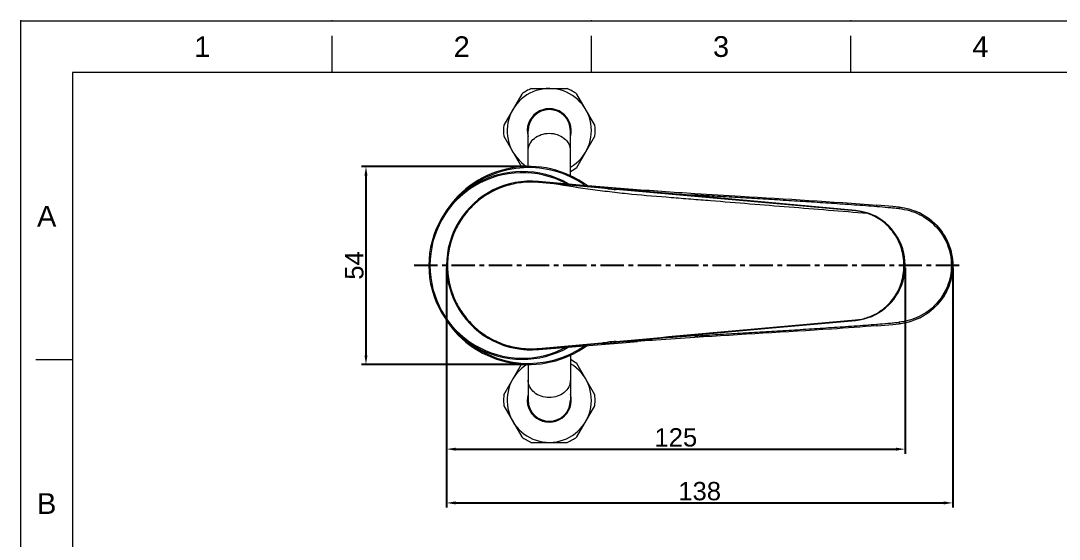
# Model space of a CAD drawing. Header units: millimetres. Extents: x 1991 to 2585, y -545 to -125.
# Drawn here: x 1990.6 to 2273.7, y -266.8 to -125.4 of the extents above; entities that cross this region are included whole.
import ezdxf

# ---------------------------------------------------------------- set-up
doc = ezdxf.new("R2010")
doc.units = ezdxf.units.MM
doc.header["$LTSCALE"] = 0.1
doc.linetypes.add('CENTERX2', pattern=[101.6, 63.5, -12.7, 12.7, -12.7])
doc.layers.get('0').update_dxf_attribs({"lineweight": 13})
doc.layers.add('CENTER', color=1, linetype='CENTERX2')
doc.layers.add('DIM', color=3, linetype='Continuous', lineweight=9)
doc.styles.get("Standard").update_dxf_attribs({"font": 'arial.ttf'})
doc.dimstyles.new('ISO-25', dxfattribs={"dimtxt": 2.5, "dimasz": 2.5, "dimexe": 1.25, "dimexo": 0.625, "dimtad": 1, "dimtxsty": 'Standard', "dimcen": 2.5, "dimadec": 0, "dimazin": 0, "dimtfac": 1, "dimtmove": 0, "dimatfit": 3, "dimfxl": 0, "dimarcsym": 0})

# ---------------------------------------------------------------- blocks, each defined once
blk = doc.blocks.new('*D4')
at = {"layer": 'Defpoints', "color": 0}
for p in [(2106.68, -192.13), (2231.68, -192.13), (2231.68, -242.22)]:
    blk.add_point(p, dxfattribs=at)
at = {"layer": 'DIM', "color": 3, "linetype": 'ByBlock', "lineweight": -2}
for p, q in [((2106.68, -192.76), (2106.68, -243.47)), ((2231.68, -192.76), (2231.68, -243.47)), ((2109.18, -242.22), (2229.18, -242.22))]:
    blk.add_line(p, q, dxfattribs=at)
at = {"layer": 'DIM', "color": 3}
for points in [[(2109.18, -241.81), (2109.18, -242.64), (2106.68, -242.22)], [(2229.18, -241.81), (2229.18, -242.64), (2231.68, -242.22)]]:
    blk.add_solid(points, dxfattribs=at)
at = {"layer": 'DIM', "color": 3, "insert": (2169.18, -239.04), "char_height": 5, "attachment_point": 5}
blk.add_mtext('125', dxfattribs=at)
blk = doc.blocks.new('*D5')
at = {"layer": 'Defpoints', "color": 0}
for p in [(2106.68, -192.13), (2244.68, -192.13), (2244.68, -256.88)]:
    blk.add_point(p, dxfattribs=at)
at = {"layer": 'DIM', "color": 3, "linetype": 'ByBlock', "lineweight": -2}
for p, q in [((2106.68, -192.75), (2106.68, -258.13)), ((2244.68, -192.75), (2244.68, -258.13)), ((2109.18, -256.88), (2242.18, -256.88))]:
    blk.add_line(p, q, dxfattribs=at)
at = {"layer": 'DIM', "color": 3}
for points in [[(2109.18, -256.47), (2109.18, -257.3), (2106.68, -256.88)], [(2242.18, -256.47), (2242.18, -257.3), (2244.68, -256.88)]]:
    blk.add_solid(points, dxfattribs=at)
at = {"layer": 'DIM', "color": 3, "insert": (2175.68, -253.7), "char_height": 5, "attachment_point": 5}
blk.add_mtext('138', dxfattribs=at)
blk = doc.blocks.new('*D15')
at = {"layer": 'Defpoints', "color": 0}
for p in [(2129.08, -165.13), (2084.71, -219.13), (2129.08, -219.13)]:
    blk.add_point(p, dxfattribs=at)
at = {"layer": 'DIM', "color": 3, "linetype": 'ByBlock', "lineweight": -2}
for p, q in [((2128.45, -165.13), (2083.46, -165.13)), ((2084.71, -167.63), (2084.71, -216.63)), ((2128.45, -219.13), (2083.46, -219.13))]:
    blk.add_line(p, q, dxfattribs=at)
at = {"layer": 'DIM', "color": 3}
for points in [[(2084.3, -167.63), (2085.13, -167.63), (2084.71, -165.13)], [(2084.3, -216.63), (2085.13, -216.63), (2084.71, -219.13)]]:
    blk.add_solid(points, dxfattribs=at)
at = {"layer": 'DIM', "color": 3, "insert": (2081.55, -192.13), "char_height": 5, "attachment_point": 5, "rotation": 90}
blk.add_mtext('54', dxfattribs=at)

msp = doc.modelspace()

# ---------------------------------------------------------------- linework, layer by layer
for p, q in [((2075.451, -139.541), (2075.451, -129.541)), ((2146.158, -139.541), (2146.158, -129.541)), ((2216.865, -139.541), (2216.865, -129.541)), ((2570.4, -139.541), (2004.744, -139.541)), ((2004.744, -139.541), (2004.744, -531.258)), ((2004.744, -217.884), (1994.744, -217.884))]:
    msp.add_line(p, q)
at = {"color": 7, "linetype": 'Continuous'}
for p, q in [((2129.778, -143.879), (2139.576, -143.879)), ((2127.167, -145.386), (2122.268, -153.872)), ((2147.085, -153.872), (2142.187, -145.387)), ((2128.927, -165.172), (2128.927, -155.379)), ((2140.427, -167.648), (2140.427, -155.379)), ((2122.268, -156.887), (2127.095, -165.247)), ((2142.186, -165.372), (2147.086, -156.886)), ((2129.837, -169.405), (2129.851, -169.13)), ((2131.775, -169.225), (2131.739, -169.495)), ((2135.908, -169.87), (2131.739, -169.495)), ((2149.038, -170.806), (2131.775, -169.225)), ((2131.813, -169.229), (2156.292, -171.204)), ((2149.007, -171.05), (2135.908, -169.871)), ((2145.042, -170.44), (2145.053, -170.297)), ((2149.038, -170.806), (2149.007, -171.05)), ((2150.665, -170.967), (2150.632, -171.207)), ((2152.942, -171.19), (2152.912, -171.426)), ((2152.942, -171.19), (2152.942, -171.19)), ((2155.637, -171.151), (2155.614, -171.435)), ((2174.377, -172.905), (2174.377, -173.157)), ((2218.139, -177.154), (2218.119, -177.265)), ((2222.557, -178.241), (2222.305, -178.138)), ((2232.772, -176.735), (2230.023, -176.225)), ((2101.858, -192.129), (2102.158, -192.13)), ((2106.949, -192.129), (2106.677, -192.129)), ((2231.677, -191.975), (2231.352, -191.972)), ((2231.352, -191.972), (2231.352, -192.286)), ((2231.677, -192.284), (2231.352, -192.286)), ((2231.677, -191.975), (2231.677, -192.284)), ((2244.294, -192.129), (2244.677, -192.129)), ((2244.676, -192.01), (2244.674, -191.828)), ((2244.676, -191.98), (2244.677, -192.129)), ((2244.676, -192.235), (2244.677, -192.129)), ((2220.566, -206.684), (2221.65, -206.36)), ((2222.355, -206.1), (2222.588, -206.004)), ((2218.12, -206.998), (2218.138, -207.104)), ((2174.377, -211.101), (2174.377, -211.353)), ((2129.851, -215.128), (2129.837, -214.853)), ((2131.739, -214.763), (2148.994, -213.211)), ((2131.739, -214.763), (2131.775, -215.033)), ((2149.024, -213.453), (2131.775, -215.033)), ((2131.813, -215.03), (2155.637, -213.107)), ((2145.053, -213.961), (2145.042, -213.818)), ((2148.994, -213.211), (2149.024, -213.453)), ((2150.591, -213.057), (2150.624, -213.295)), ((2152.912, -212.834), (2152.942, -213.068)), ((2152.942, -213.068), (2152.942, -213.068)), ((2155.614, -212.823), (2155.637, -213.107)), ((2155.637, -213.111), (2158.733, -212.863)), ((2140.427, -216.61), (2140.427, -228.879)), ((2122.268, -227.372), (2127.095, -219.011)), ((2128.927, -219.086), (2128.927, -228.879)), ((2147.085, -227.372), (2142.186, -218.886)), ((2122.268, -227.372), (2122.177, -228.879)), ((2122.177, -228.879), (2122.268, -230.386)), ((2147.177, -228.879), (2147.085, -227.372)), ((2147.085, -230.386), (2147.177, -228.879)), ((2122.268, -230.386), (2127.167, -238.872)), ((2142.186, -238.872), (2147.085, -230.386)), ((2129.778, -240.379), (2139.576, -240.379))]:
    msp.add_line(p, q, dxfattribs=at)
for points in [[(2151.36, -171.037), (2150.14, -170.913), (2149.452, -170.845), (2149.038, -170.806)], [(2152.942, -171.189), (2152.264, -171.126), (2151.36, -171.037)], [(2218.139, -177.154), (2194.445, -174.992), (2172.567, -172.992), (2152.942, -171.19)], [(2221.612, -177.885), (2220.544, -177.569), (2219.238, -177.294), (2218.139, -177.154)], [(2222.305, -178.138), (2221.856, -177.969), (2221.612, -177.885)], [(2230.023, -176.225), (2228.383, -176.073), (2226.148, -175.878), (2224.009, -175.7)], [(2244.676, -191.978), (2244.448, -189.457), (2243.656, -186.554), (2242.314, -183.835), (2240.477, -181.416), (2238.223, -179.39), (2235.617, -177.807), (2232.772, -176.735)], [(2230.023, -208.034), (2232.783, -207.52), (2235.677, -206.422), (2238.296, -204.814), (2240.551, -202.762), (2242.356, -200.355), (2243.674, -197.657), (2244.448, -194.799), (2244.677, -192.156)], [(2244.67, -192.593), (2244.671, -192.546), (2244.674, -192.42), (2244.676, -192.235)], [(2221.65, -206.36), (2221.909, -206.269), (2222.355, -206.1)], [(2152.942, -213.068), (2172.548, -211.268), (2194.427, -209.268), (2218.139, -207.104)], [(2218.138, -207.105), (2219.247, -206.963), (2220.566, -206.684)], [(2224.009, -208.558), (2226.123, -208.383), (2228.354, -208.187), (2230.023, -208.034)], [(2149.024, -213.453), (2149.411, -213.417), (2150.091, -213.35)], [(2150.091, -213.35), (2151.312, -213.226), (2152.23, -213.136), (2152.942, -213.069)]]:
    msp.add_lwpolyline(points, dxfattribs=at)
for centre, radius, start, end in [((2134.677, -155.379), 11.5, 300.03812, 238.57361), ((2134.677, -155.379), 12.5, 113.07407, 126.95687), ((2134.677, -155.379), 12.5, 53.02305, 66.97694), ((2134.677, -155.379), 6, 344.24219, 195.70722), ((2134.677, -155.379), 5.75, 0, 180), ((2134.677, -155.379), 12.5, 173.02359, 186.97732), ((2134.677, -155.379), 12.5, 353.0416, 6.92568), ((2127.36, -192.031), 25.502, 60.44893, 180.21931), ((2127.36, -192.031), 25.202, 61.83083, 180.22453), ((2129.077, -192.129), 27, 53.80285, 146.7651), ((2129.077, -192.129), 26.7, 55.26659, 130.61028), ((2134.677, -155.379), 12.5, 297.39283, 306.93315), ((2129.677, -192.129), 23, 84.76565, 275.23435), ((2129.681, -192.669), 23.266, 84.92526, 89.61446), ((2134.932, -324.687), 154.281, 84.15937, 84.76532), ((2174.16, 61.81), 234.202, 264.23427, 264.79474), ((2242.38, 907.01), 1081.645, 265.434996, 266.396811), ((2281.388, 1548.628), 1724.856, 266.123436, 266.443062), ((2216.677, -192.27), 15.094, 71.06716, 71.30923), ((2217.059, -191.164), 13.923, 69.93486, 71.07869), ((2217.422, -190.172), 12.867, 67.01436, 69.93388), ((2216.786, -191.664), 14.49, 66.77346, 67.00602), ((2216.777, -191.975), 14.9, 0, 67.17465), ((2228.419, -192.281), 16.136, 84.0648, 84.30101), ((2127.36, -192.227), 25.502, 179.78069, 299.55084), ((2127.36, -192.227), 25.202, 179.78069, 298.16439), ((2216.777, -192.284), 14.9, 292.95611, 0), ((2216.812, -192.321), 14.735, 275.09125, 288.80105), ((2217.191, -193.445), 13.549, 288.81574, 289.04381), ((2217.262, -193.65), 13.332, 289.04122, 290.22563), ((2217.425, -194.085), 12.868, 290.216, 293.11753), ((2216.782, -192.585), 14.499, 293.12692, 293.36079), ((2129.077, -192.129), 27, 213.24058, 306.19709), ((2228.38, -191.584), 16.53, 275.69888, 275.9288), ((2129.077, -192.129), 26.7, 226.21678, 304.73065), ((2251.703, -1429.252), 1219.942, 93.632876, 94.12942), ((2279.551, -1904.154), 1696.065, 93.555216, 93.880776), ((2129.681, -191.589), 23.266, 270.38554, 275.07474), ((2135.563, -66.143), 147.681, 275.21805, 275.84053), ((2174.288, -447.752), 235.889, 95.1992, 95.76544), ((2242.246, -1288.987), 1079.361, 94.16485, 94.602427), ((2134.677, -228.879), 12.5, 53.07392, 62.60718), ((2134.677, -228.879), 11.5, 121.35568, 59.99799), ((2134.677, -228.879), 6, 164.24217, 15.70723), ((2134.677, -228.879), 5.75, 180, 0), ((2134.677, -228.879), 12.5, 233.07392, 246.92608), ((2134.677, -228.879), 12.5, 293.07392, 306.92608)]:
    msp.add_arc(centre, radius, start, end, dxfattribs=at)
for points, knots in [([(2128.927, -160.805), (2128.927, -160.496), (2129.003, -159.871), (2129.454, -158.662), (2130.571, -157.334), (2132.47, -156.327), (2133.933, -156.094), (2134.677, -156.094)], [0, 0, 0, 0, 0.1129272, 0.2278929, 0.4685, 0.7279669, 1, 1, 1, 1]), ([(2134.677, -156.094), (2135.42, -156.094), (2136.883, -156.327), (2138.783, -157.334), (2139.9, -158.662), (2140.351, -159.871), (2140.427, -160.496), (2140.427, -160.805)], [0, 0, 0, 0, 0.2720331, 0.5315, 0.7721071, 0.8870728, 1, 1, 1, 1]), ([(2129.837, -169.405), (2128.346, -169.396), (2125.354, -169.667), (2121.039, -170.951), (2117.057, -173.053), (2113.564, -175.896), (2110.695, -179.369), (2108.563, -183.337), (2107.246, -187.644), (2106.952, -190.637), (2106.949, -192.129)], [0, 0, 0, 0, 0.1249586, 0.2499176, 0.3748927, 0.4998837, 0.6248921, 0.7499173, 0.8749515, 1, 1, 1, 1]), ([(2221.514, -177.972), (2217.942, -177.684), (2210.797, -177.107), (2200.08, -176.242), (2189.363, -175.378), (2180.432, -174.656), (2173.287, -174.081), (2166.143, -173.5), (2158.995, -172.948), (2151.868, -172.179), (2144.756, -171.288), (2139.44, -170.476), (2135.908, -169.87)], [0, 0, 0, 0, 0.125001, 0.2500021, 0.3750031, 0.5000041, 0.5625046, 0.6250051, 0.7500043, 0.8125042, 0.8750042, 1, 1, 1, 1]), ([(2218.119, -177.265), (2207.251, -176.297), (2185.515, -174.356), (2163.779, -172.414), (2152.912, -171.426)], [0, 0, 0, 0, 0.4999858, 1, 1, 1, 1]), ([(2174.403, -172.497), (2178.536, -172.761), (2195.075, -173.758), (2211.621, -174.701), (2224.009, -175.7)], [0, 0, 0, 0, 0.249925, 1, 1, 1, 1]), ([(2224, -176.118), (2221.935, -175.956), (2217.805, -175.638), (2211.605, -175.214), (2205.403, -174.81), (2199.199, -174.421), (2194.028, -174.097), (2189.891, -173.848), (2185.753, -173.618), (2180.581, -173.314), (2176.445, -173.048), (2174.377, -172.905)], [0, 0, 0, 0, 0.1249443, 0.2499174, 0.3749128, 0.4999218, 0.6249385, 0.687448, 0.7499581, 0.8749788, 1, 1, 1, 1]), ([(2221.513, -177.972), (2221.242, -177.881), (2220.133, -177.549), (2218.986, -177.343), (2218.119, -177.265)], [0, 0, 0, 0, 0.2479534, 1, 1, 1, 1]), ([(2221.612, -177.885), (2221.598, -177.881), (2221.557, -177.916), (2221.538, -177.95), (2221.524, -177.976)], [0, 0, 0, 0, 0.3297731, 1, 1, 1, 1]), ([(2222.557, -178.241), (2222.541, -178.235), (2222.49, -178.264), (2222.464, -178.3), (2222.446, -178.326)], [0, 0, 0, 0, 0.3473538, 1, 1, 1, 1]), ([(2231.352, -191.972), (2231.352, -190.46), (2230.906, -187.499), (2229.024, -183.549), (2226.185, -180.378), (2223.784, -178.9), (2222.5, -178.349)], [0, 0, 0, 0, 0.2645954, 0.5148269, 0.7555412, 1, 1, 1, 1]), ([(2224, -176.118), (2224.004, -176.06), (2224.01, -175.957), (2224.015, -175.838), (2224.015, -175.766), (2224.015, -175.73), (2224.013, -175.714), (2224.011, -175.701), (2224.009, -175.7)], [0, 0, 0, 0, 0.4138543, 0.7392023, 0.8533883, 0.9339787, 0.9821589, 1, 1, 1, 1]), ([(2230.01, -176.634), (2229.51, -176.586), (2228.508, -176.5), (2226.505, -176.324), (2225.002, -176.2), (2224, -176.12)], [0, 0, 0, 0, 0.2501342, 0.500067, 1, 1, 1, 1]), ([(2230.023, -176.225), (2230.026, -176.225), (2230.028, -176.239), (2230.03, -176.257), (2230.03, -176.294), (2230.028, -176.365), (2230.022, -176.481), (2230.015, -176.58), (2230.01, -176.635)], [0, 0, 0, 0, 0.0203891, 0.0731426, 0.1589331, 0.2761457, 0.5941023, 1, 1, 1, 1]), ([(2230.01, -176.635), (2231.916, -176.819), (2235.696, -177.888), (2240.411, -181.382), (2243.56, -186.344), (2244.294, -190.213), (2244.294, -192.129)], [0, 0, 0, 0, 0.2499429, 0.4999088, 0.7499298, 1, 1, 1, 1]), ([(2230.088, -176.232), (2232.023, -176.434), (2235.856, -177.539), (2240.655, -181.082), (2243.882, -186.109), (2244.658, -190.035), (2244.676, -191.98)], [0, 0, 0, 0, 0.2499142, 0.4998477, 0.7502872, 1, 1, 1, 1]), ([(2106.949, -192.129), (2106.952, -193.621), (2107.246, -196.613), (2108.563, -200.921), (2110.695, -204.889), (2113.564, -208.362), (2117.057, -211.205), (2121.039, -213.308), (2125.354, -214.591), (2128.346, -214.862), (2129.837, -214.853)], [0, 0, 0, 0, 0.1250485, 0.2500828, 0.3751079, 0.5001163, 0.6251073, 0.7500823, 0.8750414, 1, 1, 1, 1]), ([(2222.531, -205.896), (2223.818, -205.34), (2226.213, -203.856), (2229.042, -200.68), (2230.91, -196.741), (2231.352, -193.789), (2231.352, -192.286)], [0, 0, 0, 0, 0.2457056, 0.485792, 0.736447, 1, 1, 1, 1]), ([(2244.294, -192.129), (2244.294, -194.045), (2243.56, -197.915), (2240.411, -202.876), (2235.696, -206.37), (2231.916, -207.439), (2230.01, -207.623)], [0, 0, 0, 0, 0.2500665, 0.5000847, 0.7500517, 1, 1, 1, 1]), ([(2244.677, -192.156), (2244.673, -194.119), (2243.916, -198.078), (2240.686, -203.147), (2235.874, -206.713), (2232.028, -207.824), (2230.087, -208.026)], [0, 0, 0, 0, 0.2506697, 0.5008915, 0.7507859, 1, 1, 1, 1]), ([(2221.561, -206.27), (2221.575, -206.295), (2221.594, -206.329), (2221.636, -206.365), (2221.65, -206.36)], [0, 0, 0, 0, 0.6707306, 1, 1, 1, 1]), ([(2222.588, -206.004), (2222.573, -206.01), (2222.521, -205.982), (2222.495, -205.945), (2222.477, -205.919)], [0, 0, 0, 0, 0.3478438, 1, 1, 1, 1]), ([(2152.912, -212.834), (2163.779, -211.848), (2185.515, -209.906), (2207.252, -207.967), (2218.12, -206.998)], [0, 0, 0, 0, 0.5000146, 1, 1, 1, 1]), ([(2174.377, -211.353), (2176.445, -211.21), (2180.581, -210.944), (2185.753, -210.641), (2189.891, -210.41), (2194.028, -210.161), (2199.199, -209.837), (2205.403, -209.449), (2211.605, -209.044), (2217.805, -208.62), (2221.935, -208.302), (2224, -208.14)], [0, 0, 0, 0, 0.1250212, 0.2500419, 0.312552, 0.3750615, 0.5000782, 0.6250872, 0.7500826, 0.8750557, 1, 1, 1, 1]), ([(2224.009, -208.558), (2219.879, -208.891), (2203.353, -210.094), (2186.805, -210.969), (2174.404, -211.761)], [0, 0, 0, 0, 0.2500486, 1, 1, 1, 1]), ([(2224, -208.139), (2225.002, -208.058), (2226.505, -207.934), (2228.508, -207.759), (2229.51, -207.672), (2230.01, -207.624)], [0, 0, 0, 0, 0.499933, 0.7498658, 1, 1, 1, 1]), ([(2224, -208.14), (2224.004, -208.198), (2224.01, -208.301), (2224.015, -208.421), (2224.015, -208.492), (2224.015, -208.528), (2224.013, -208.545), (2224.011, -208.558), (2224.009, -208.558)], [0, 0, 0, 0, 0.4144019, 0.7393862, 0.8546788, 0.9357729, 0.9829454, 1, 1, 1, 1]), ([(2230.01, -207.623), (2230.015, -207.679), (2230.022, -207.78), (2230.028, -207.898), (2230.03, -207.969), (2230.03, -208.004), (2230.028, -208.021), (2230.026, -208.033), (2230.023, -208.034)], [0, 0, 0, 0, 0.4125846, 0.7372516, 0.8529489, 0.9345503, 0.9823556, 1, 1, 1, 1]), ([(2134.677, -228.164), (2133.933, -228.164), (2132.47, -227.932), (2130.571, -226.924), (2129.454, -225.596), (2129.003, -224.387), (2128.927, -223.762), (2128.927, -223.454)], [0, 0, 0, 0, 0.2720331, 0.5315, 0.7721071, 0.8870728, 1, 1, 1, 1]), ([(2140.427, -223.454), (2140.427, -223.762), (2140.351, -224.387), (2139.9, -225.596), (2138.783, -226.924), (2136.883, -227.932), (2135.42, -228.164), (2134.677, -228.164)], [0, 0, 0, 0, 0.1129272, 0.2278929, 0.4685, 0.7279669, 1, 1, 1, 1])]:
    msp.add_open_spline(points, degree=3, knots=knots, dxfattribs=at)
for points in [[(2140.196, -169.905), (2140.804, -169.954), (2141.408, -170.047), (2142.007, -170.162)], [(2142.008, -214.096), (2141.409, -214.211), (2140.804, -214.304), (2140.196, -214.353)]]:
    msp.add_open_spline(points, degree=3, dxfattribs=at)
for p in [(2075.451, -125.4), (2146.158, -125.4), (2216.865, -125.4)]:
    msp.add_point(p)
at = {"layer": 'CENTER'}
msp.add_line((2246.447, -192.131), (2097.746, -192.131), dxfattribs=at)
at = {"layer": 'DIM', "color": 7}
msp.add_lwpolyline([(1990.602, -125.4), (2584.542, -125.4), (2584.542, -545.4), (1990.602, -545.4)], close=True, dxfattribs=at)
msp.add_point((1990.602, -125.4), dxfattribs=at)

# ---------------------------------------------------------------- texts
at = {"char_height": 5.657, "attachment_point": 5}
for s, width, insert in [('1', 50, (2040.097, -132.47)), ('2', 50, (2110.804, -132.47)), ('3', 50, (2181.512, -132.47)), ('4', 50, (2252.219, -132.47)), ('A', 10, (1997.673, -178.713)), ('B', 10, (1997.673, -257.056))]:
    msp.add_mtext_dynamic_manual_height_columns(s, width=width, gutter_width=12.5, heights=[0], dxfattribs=dict(at, insert=insert))

# ---------------------------------------------------------------- dimensions: what is measured, and where the dimension line sits
at = {"layer": 'DIM', "color": 7}
dim = msp.add_linear_dim(base=(2084.714, -219.129), p1=(2129.077, -165.129), p2=(2129.077, -219.129), angle=90, dimstyle='ISO-25', override={"dimtxt": 5, "dimdec": 1, "dimcen": 5, "dimclrd": 3, "dimclre": 3, "dimclrt": 3, "dimtdec": 1, "dimfxl": 1.25, "dimtfill": 1, "dimarcsym": 1}, dxfattribs=at)
dim.commit()
dim.dimension.update_dxf_attribs({"geometry": '*D15', "text_midpoint": (2084.714, -192.129), "dimtype": 160})
for base, p1, p2, picture, middle in [((2244.677, -256.883), (2106.677, -192.129), (2244.677, -192.129), '*D5', (2175.677, -256.883)), ((2231.677, -242.223), (2106.677, -192.131), (2231.677, -192.131), '*D4', (2169.177, -242.223))]:
    dim = msp.add_linear_dim(base=base, p1=p1, p2=p2, dimstyle='ISO-25', override={"dimtxt": 5, "dimdec": 1, "dimcen": 5, "dimclrd": 3, "dimclre": 3, "dimclrt": 3, "dimtdec": 1, "dimfxl": 1.25, "dimtfill": 1, "dimarcsym": 1}, dxfattribs=at)
    dim.commit()
    dim.dimension.update_dxf_attribs({"geometry": picture, "text_midpoint": middle, "dimtype": 160})

doc.saveas('drawing.dxf')
